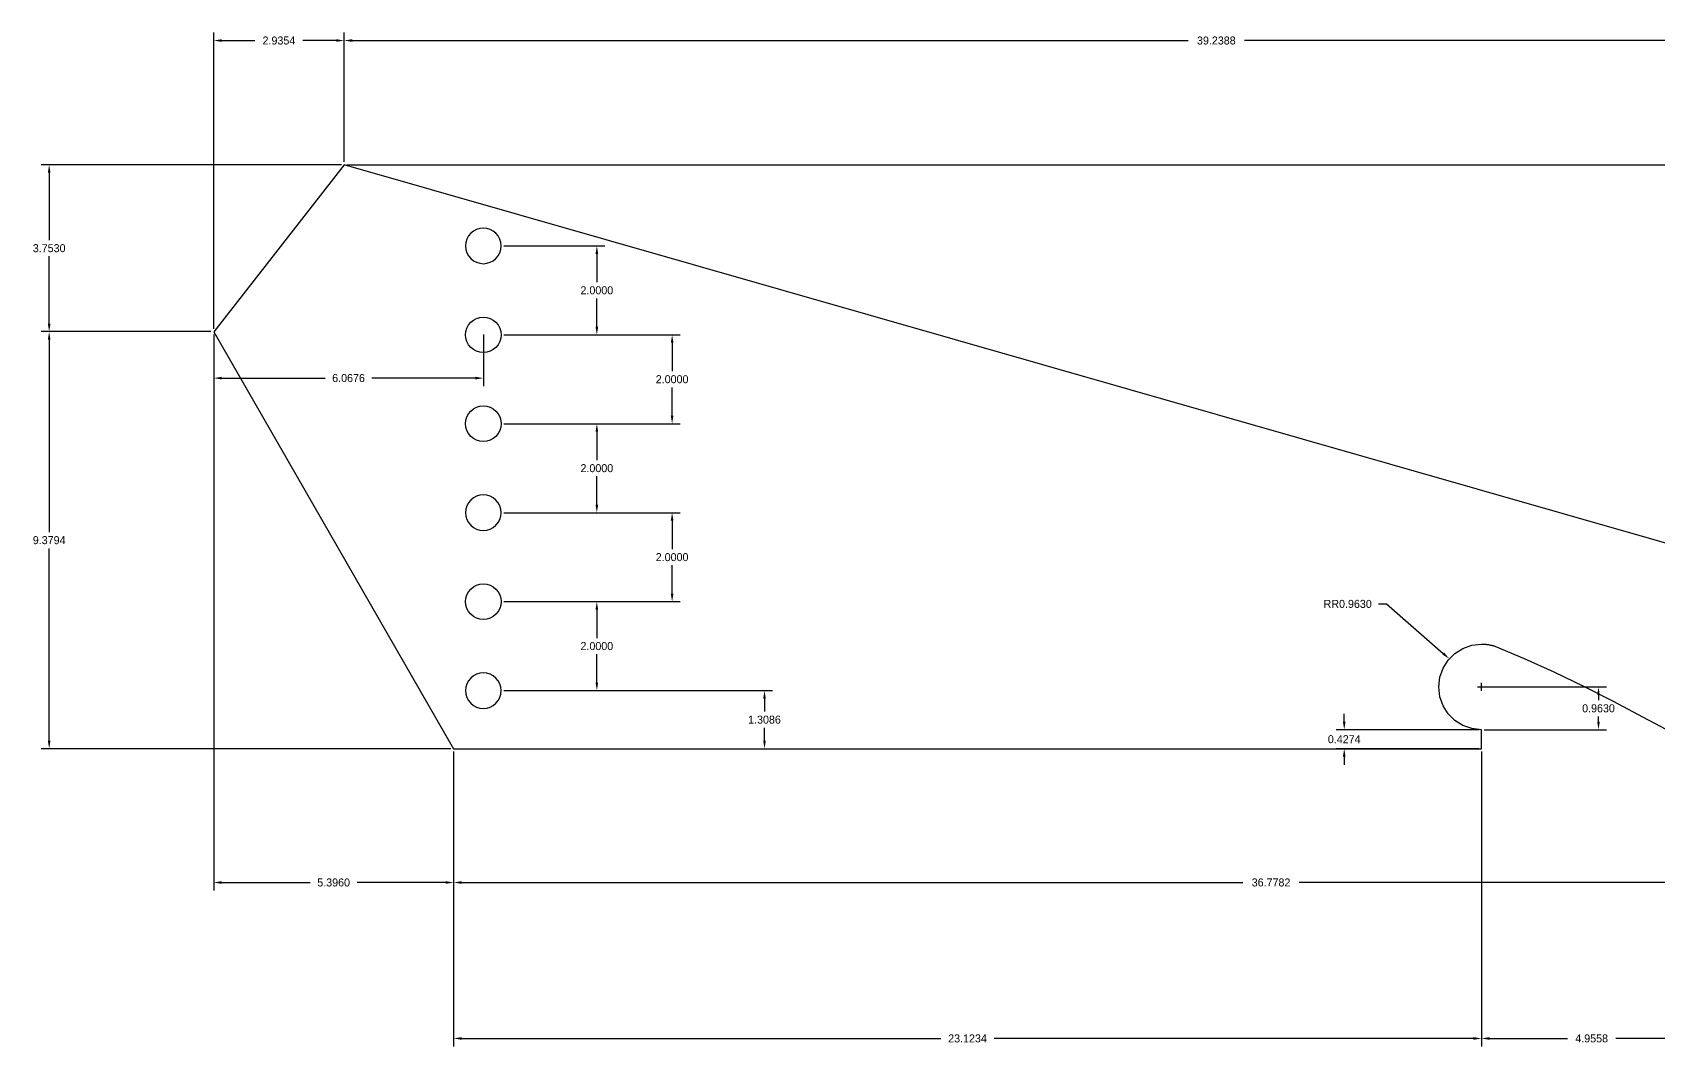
# Model space of a CAD drawing. Header units: millimetres. Extents: x -53 to 104, y -220 to 130.
# Drawn here: x -10.11 to 26.46, y -165.68 to -142.88 of the extents above; entities that cross this region are included whole.
import ezdxf

# ---------------------------------------------------------------- set-up
doc = ezdxf.new("R2010")
doc.units = ezdxf.units.MM
doc.header["$MEASUREMENT"] = 0
doc.layers.add('Standard', color=18, linetype='Continuous', true_color=0x000000)
doc.dimstyles.get("Standard").update_dxf_attribs({"dimtxt": 0.18, "dimasz": 0.18, "dimexe": 0.18, "dimexo": 0.0625, "dimgap": 0.09, "dimtad": 0, "dimtih": 1, "dimtoh": 1, "dimdec": 4, "dimzin": 0, "dimdsep": 46, "dimtxsty": 'Standard', "dimcen": 0.09, "dimadec": 0, "dimazin": 0, "dimtfac": 1, "dimtdec": 4, "dimtofl": 0, "dimtmove": 0, "dimatfit": 3, "dimfxl": 1, "dimtolj": 1, "dimtzin": 0, "dimarcsym": 0})

# ---------------------------------------------------------------- blocks, each defined once
blk = doc.blocks.new('*D42')
at = {"layer": 'Defpoints', "color": 0}
for p in [(22.481, -157.594), (22.481, -158.557), (25.113, -158.557)]:
    blk.add_point(p, dxfattribs=at)
at = {"layer": 'Standard', "color": 0, "lineweight": -2}
for p, q in [((22.544, -157.594), (25.293, -157.594)), ((25.113, -157.774), (25.113, -157.894)), ((25.113, -158.377), (25.113, -158.258)), ((22.544, -158.557), (25.293, -158.557))]:
    blk.add_line(p, q, dxfattribs=at)
at = {"layer": 'Standard', "color": 0}
for points in [[(25.143, -157.774), (25.083, -157.774), (25.113, -157.594)], [(25.083, -158.377), (25.143, -158.377), (25.113, -158.557)]]:
    blk.add_solid(points, dxfattribs=at)
at = {"layer": 'Standard', "color": 0, "insert": (25.113, -158.076), "char_height": 0.18, "attachment_point": 5}
blk.add_mtext('\\A1;0.9630', dxfattribs=at)
blk = doc.blocks.new('*D43')
at = {"layer": 'Defpoints', "color": 0}
for p in [(21.756, -156.961), (22.481, -157.594)]:
    blk.add_point(p, dxfattribs=at)
at = {"layer": 'Standard', "color": 0, "lineweight": -2}
for p, q in [((20.163, -155.728), (20.343, -155.728)), ((20.343, -155.728), (21.62, -156.843))]:
    blk.add_line(p, q, dxfattribs=at)
at = {"layer": 'Standard', "color": 0}
for p, q in [((22.391, -157.594), (22.571, -157.594)), ((22.481, -157.684), (22.481, -157.504))]:
    blk.add_line(p, q, dxfattribs=at)
blk.add_solid([(21.6, -156.865), (21.64, -156.82), (21.756, -156.961)], dxfattribs=at)
at = {"layer": 'Standard', "color": 0, "insert": (19.471, -155.728), "char_height": 0.18, "attachment_point": 5}
blk.add_mtext('\\A1;RR0.9630', dxfattribs=at)
blk = doc.blocks.new('*D44')
at = {"layer": 'Defpoints', "color": 0}
for p in [(19.393, -158.557), (22.481, -158.557), (22.481, -158.985)]:
    blk.add_point(p, dxfattribs=at)
at = {"layer": 'Standard', "color": 0, "lineweight": -2}
for p, q in [((19.393, -158.377), (19.393, -158.197)), ((22.419, -158.557), (19.213, -158.557)), ((22.419, -158.985), (19.213, -158.985)), ((19.393, -159.165), (19.393, -159.345))]:
    blk.add_line(p, q, dxfattribs=at)
at = {"layer": 'Standard', "color": 0}
for points in [[(19.363, -158.377), (19.423, -158.377), (19.393, -158.557)], [(19.423, -159.165), (19.363, -159.165), (19.393, -158.985)]]:
    blk.add_solid(points, dxfattribs=at)
at = {"layer": 'Standard', "color": 0, "insert": (19.393, -158.771), "char_height": 0.18, "attachment_point": 5}
blk.add_mtext('\\A1;0.4274', dxfattribs=at)
blk = doc.blocks.new('*D46')
at = {"layer": 'Defpoints', "color": 0}
for p in [(22.481, -158.985), (27.437, -158.985), (27.437, -165.499)]:
    blk.add_point(p, dxfattribs=at)
at = {"layer": 'Standard', "color": 0, "lineweight": -2}
for p, q in [((22.481, -159.047), (22.481, -165.679)), ((27.437, -159.047), (27.437, -165.679)), ((22.661, -165.499), (24.416, -165.499)), ((27.257, -165.499), (25.502, -165.499))]:
    blk.add_line(p, q, dxfattribs=at)
at = {"layer": 'Standard', "color": 0}
for points in [[(22.661, -165.469), (22.661, -165.529), (22.481, -165.499)], [(27.257, -165.529), (27.257, -165.469), (27.437, -165.499)]]:
    blk.add_solid(points, dxfattribs=at)
at = {"layer": 'Standard', "color": 0, "insert": (24.959, -165.499), "char_height": 0.18, "attachment_point": 5}
blk.add_mtext('\\A1;4.9558', dxfattribs=at)
blk = doc.blocks.new('*D47')
at = {"layer": 'Defpoints', "color": 0}
for p in [(-0.642, -158.985), (22.481, -158.985), (22.481, -165.499)]:
    blk.add_point(p, dxfattribs=at)
at = {"layer": 'Standard', "color": 0, "lineweight": -2}
for p, q in [((-0.642, -159.047), (-0.642, -165.679)), ((22.481, -159.047), (22.481, -165.679)), ((-0.462, -165.499), (10.318, -165.499)), ((22.301, -165.499), (11.52, -165.499))]:
    blk.add_line(p, q, dxfattribs=at)
at = {"layer": 'Standard', "color": 0}
for points in [[(-0.462, -165.469), (-0.462, -165.529), (-0.642, -165.499)], [(22.301, -165.529), (22.301, -165.469), (22.481, -165.499)]]:
    blk.add_solid(points, dxfattribs=at)
at = {"layer": 'Standard', "color": 0, "insert": (10.919, -165.499), "char_height": 0.18, "attachment_point": 5}
blk.add_mtext('\\A1;23.1234', dxfattribs=at)
blk = doc.blocks.new('*D48')
at = {"layer": 'Defpoints', "color": 0}
for p in [(2.581, -157.676), (-0.642, -158.985), (6.352, -158.985)]:
    blk.add_point(p, dxfattribs=at)
at = {"layer": 'Standard', "color": 0, "lineweight": -2}
for p, q in [((2.644, -157.676), (6.532, -157.676)), ((6.352, -157.856), (6.352, -158.149)), ((6.352, -158.805), (6.352, -158.512)), ((-0.58, -158.985), (6.532, -158.985))]:
    blk.add_line(p, q, dxfattribs=at)
at = {"layer": 'Standard', "color": 0}
for points in [[(6.382, -157.856), (6.322, -157.856), (6.352, -157.676)], [(6.322, -158.805), (6.382, -158.805), (6.352, -158.985)]]:
    blk.add_solid(points, dxfattribs=at)
at = {"layer": 'Standard', "color": 0, "insert": (6.352, -158.331), "char_height": 0.18, "attachment_point": 5}
blk.add_mtext('\\A1;1.3086', dxfattribs=at)
blk = doc.blocks.new('*D49')
at = {"layer": 'Defpoints', "color": 0}
for p in [(2.122, -149.676), (4.274, -149.676), (2.122, -151.676)]:
    blk.add_point(p, dxfattribs=at)
at = {"layer": 'Standard', "color": 0, "lineweight": -2}
for p, q in [((2.184, -149.676), (4.454, -149.676)), ((4.274, -149.856), (4.274, -150.494)), ((4.274, -151.496), (4.274, -150.858)), ((2.184, -151.676), (4.454, -151.676))]:
    blk.add_line(p, q, dxfattribs=at)
at = {"layer": 'Standard', "color": 0}
for points in [[(4.304, -149.856), (4.244, -149.856), (4.274, -149.676)], [(4.244, -151.496), (4.304, -151.496), (4.274, -151.676)]]:
    blk.add_solid(points, dxfattribs=at)
at = {"layer": 'Standard', "color": 0, "insert": (4.274, -150.676), "char_height": 0.18, "attachment_point": 5}
blk.add_mtext('\\A1;2.0000', dxfattribs=at)
blk = doc.blocks.new('*D50')
at = {"layer": 'Defpoints', "color": 0}
for p in [(2.122, -153.676), (4.274, -153.676), (2.122, -155.676)]:
    blk.add_point(p, dxfattribs=at)
at = {"layer": 'Standard', "color": 0, "lineweight": -2}
for p, q in [((2.184, -153.676), (4.454, -153.676)), ((4.274, -153.856), (4.274, -154.494)), ((4.274, -155.496), (4.274, -154.858)), ((2.184, -155.676), (4.454, -155.676))]:
    blk.add_line(p, q, dxfattribs=at)
at = {"layer": 'Standard', "color": 0}
for points in [[(4.304, -153.856), (4.244, -153.856), (4.274, -153.676)], [(4.244, -155.496), (4.304, -155.496), (4.274, -155.676)]]:
    blk.add_solid(points, dxfattribs=at)
at = {"layer": 'Standard', "color": 0, "insert": (4.274, -154.676), "char_height": 0.18, "attachment_point": 5}
blk.add_mtext('\\A1;2.0000', dxfattribs=at)
blk = doc.blocks.new('*D51')
at = {"layer": 'Defpoints', "color": 0}
for p in [(0.429, -155.676), (2.581, -155.676), (0.429, -157.676)]:
    blk.add_point(p, dxfattribs=at)
at = {"layer": 'Standard', "color": 0, "lineweight": -2}
for p, q in [((0.492, -155.676), (2.761, -155.676)), ((2.581, -155.856), (2.581, -156.494)), ((2.581, -157.496), (2.581, -156.858)), ((0.492, -157.676), (2.761, -157.676))]:
    blk.add_line(p, q, dxfattribs=at)
at = {"layer": 'Standard', "color": 0}
for points in [[(2.611, -155.856), (2.551, -155.856), (2.581, -155.676)], [(2.551, -157.496), (2.611, -157.496), (2.581, -157.676)]]:
    blk.add_solid(points, dxfattribs=at)
at = {"layer": 'Standard', "color": 0, "insert": (2.581, -156.676), "char_height": 0.18, "attachment_point": 5}
blk.add_mtext('\\A1;2.0000', dxfattribs=at)
blk = doc.blocks.new('*D52')
at = {"layer": 'Defpoints', "color": 0}
for p in [(0.429, -151.676), (2.581, -151.676), (0.429, -153.676)]:
    blk.add_point(p, dxfattribs=at)
at = {"layer": 'Standard', "color": 0, "lineweight": -2}
for p, q in [((0.492, -151.676), (2.761, -151.676)), ((2.581, -151.856), (2.581, -152.494)), ((2.581, -153.496), (2.581, -152.858)), ((0.492, -153.676), (2.761, -153.676))]:
    blk.add_line(p, q, dxfattribs=at)
at = {"layer": 'Standard', "color": 0}
for points in [[(2.611, -151.856), (2.551, -151.856), (2.581, -151.676)], [(2.551, -153.496), (2.611, -153.496), (2.581, -153.676)]]:
    blk.add_solid(points, dxfattribs=at)
at = {"layer": 'Standard', "color": 0, "insert": (2.581, -152.676), "char_height": 0.18, "attachment_point": 5}
blk.add_mtext('\\A1;2.0000', dxfattribs=at)
blk = doc.blocks.new('*D53')
at = {"layer": 'Defpoints', "color": 0}
for p in [(0.429, -147.676), (2.581, -147.676), (0.429, -149.676)]:
    blk.add_point(p, dxfattribs=at)
at = {"layer": 'Standard', "color": 0, "lineweight": -2}
for p, q in [((0.492, -147.676), (2.761, -147.676)), ((2.581, -147.856), (2.581, -148.494)), ((2.581, -149.496), (2.581, -148.858)), ((0.492, -149.676), (2.761, -149.676))]:
    blk.add_line(p, q, dxfattribs=at)
at = {"layer": 'Standard', "color": 0}
for points in [[(2.611, -147.856), (2.551, -147.856), (2.581, -147.676)], [(2.551, -149.496), (2.611, -149.496), (2.581, -149.676)]]:
    blk.add_solid(points, dxfattribs=at)
at = {"layer": 'Standard', "color": 0, "insert": (2.581, -148.676), "char_height": 0.18, "attachment_point": 5}
blk.add_mtext('\\A1;2.0000', dxfattribs=at)
blk = doc.blocks.new('*D54')
at = {"layer": 'Defpoints', "color": 0}
for p in [(-6.038, -149.605), (0.029, -149.605), (0.029, -150.65)]:
    blk.add_point(p, dxfattribs=at)
at = {"layer": 'Standard', "color": 0, "lineweight": -2}
for p, q in [((-6.038, -149.668), (-6.038, -150.83)), ((0.029, -149.668), (0.029, -150.83)), ((-5.858, -150.65), (-3.532, -150.65)), ((-0.151, -150.65), (-2.478, -150.65))]:
    blk.add_line(p, q, dxfattribs=at)
at = {"layer": 'Standard', "color": 0}
for points in [[(-5.858, -150.62), (-5.858, -150.68), (-6.038, -150.65)], [(-0.151, -150.68), (-0.151, -150.62), (0.029, -150.65)]]:
    blk.add_solid(points, dxfattribs=at)
at = {"layer": 'Standard', "color": 0, "insert": (-3.005, -150.65), "char_height": 0.18, "attachment_point": 5}
blk.add_mtext('\\A1;6.0676', dxfattribs=at)
blk = doc.blocks.new('*D55')
at = {"layer": 'Defpoints', "color": 0}
for p in [(-3.103, -145.852), (36.136, -157.085), (39.427, -157.085)]:
    blk.add_point(p, dxfattribs=at)
at = {"layer": 'Standard', "color": 0, "lineweight": -2}
for p, q in [((-3.04, -145.852), (39.607, -145.852)), ((39.427, -146.032), (39.427, -151.287)), ((39.427, -156.905), (39.427, -151.651)), ((36.198, -157.085), (39.607, -157.085))]:
    blk.add_line(p, q, dxfattribs=at)
at = {"layer": 'Standard', "color": 0}
for points in [[(39.457, -146.032), (39.397, -146.032), (39.427, -145.852)], [(39.397, -156.905), (39.457, -156.905), (39.427, -157.085)]]:
    blk.add_solid(points, dxfattribs=at)
at = {"layer": 'Standard', "color": 0, "insert": (39.427, -151.469), "char_height": 0.18, "attachment_point": 5}
blk.add_mtext('\\A1;11.2323', dxfattribs=at)
blk = doc.blocks.new('*D56')
at = {"layer": 'Defpoints', "color": 0}
for p in [(36.136, -143.059), (-3.103, -145.852), (36.136, -157.085)]:
    blk.add_point(p, dxfattribs=at)
at = {"layer": 'Standard', "color": 0, "lineweight": -2}
for p, q in [((-3.103, -145.79), (-3.103, -142.879)), ((36.136, -157.022), (36.136, -142.879)), ((-2.923, -143.059), (15.885, -143.059)), ((35.956, -143.059), (17.148, -143.059))]:
    blk.add_line(p, q, dxfattribs=at)
at = {"layer": 'Standard', "color": 0}
for points in [[(-2.923, -143.029), (-2.923, -143.089), (-3.103, -143.059)], [(35.956, -143.089), (35.956, -143.029), (36.136, -143.059)]]:
    blk.add_solid(points, dxfattribs=at)
at = {"layer": 'Standard', "color": 0, "insert": (16.516, -143.059), "char_height": 0.18, "attachment_point": 5}
blk.add_mtext('\\A1;39.2388', dxfattribs=at)
blk = doc.blocks.new('*D57')
at = {"layer": 'Defpoints', "color": 0}
for p in [(-3.103, -143.059), (-3.103, -145.852), (-6.038, -149.605)]:
    blk.add_point(p, dxfattribs=at)
at = {"layer": 'Standard', "color": 0, "lineweight": -2}
for p, q in [((-6.038, -149.543), (-6.038, -142.879)), ((-3.103, -145.79), (-3.103, -142.879)), ((-5.858, -143.059), (-5.112, -143.059)), ((-3.283, -143.059), (-4.03, -143.059))]:
    blk.add_line(p, q, dxfattribs=at)
at = {"layer": 'Standard', "color": 0}
for points in [[(-5.858, -143.029), (-5.858, -143.089), (-6.038, -143.059)], [(-3.283, -143.089), (-3.283, -143.029), (-3.103, -143.059)]]:
    blk.add_solid(points, dxfattribs=at)
at = {"layer": 'Standard', "color": 0, "insert": (-4.571, -143.059), "char_height": 0.18, "attachment_point": 5}
blk.add_mtext('\\A1;2.9354', dxfattribs=at)
blk = doc.blocks.new('*D58')
at = {"layer": 'Defpoints', "color": 0}
for p in [(-9.739, -145.852), (-3.103, -145.852), (-6.038, -149.605)]:
    blk.add_point(p, dxfattribs=at)
at = {"layer": 'Standard', "color": 0, "lineweight": -2}
for p, q in [((-3.165, -145.852), (-9.919, -145.852)), ((-9.739, -146.032), (-9.739, -147.547)), ((-9.739, -149.425), (-9.739, -147.911)), ((-6.101, -149.605), (-9.919, -149.605))]:
    blk.add_line(p, q, dxfattribs=at)
at = {"layer": 'Standard', "color": 0}
for points in [[(-9.709, -146.032), (-9.769, -146.032), (-9.739, -145.852)], [(-9.769, -149.425), (-9.709, -149.425), (-9.739, -149.605)]]:
    blk.add_solid(points, dxfattribs=at)
at = {"layer": 'Standard', "color": 0, "insert": (-9.739, -147.729), "char_height": 0.18, "attachment_point": 5}
blk.add_mtext('\\A1;3.7530', dxfattribs=at)
blk = doc.blocks.new('*D59')
at = {"layer": 'Defpoints', "color": 0}
for p in [(-6.038, -149.605), (-0.642, -158.985), (-0.642, -161.992)]:
    blk.add_point(p, dxfattribs=at)
at = {"layer": 'Standard', "color": 0, "lineweight": -2}
for p, q in [((-6.038, -149.668), (-6.038, -162.172)), ((-0.642, -159.047), (-0.642, -162.172)), ((-5.858, -161.992), (-3.867, -161.992)), ((-0.822, -161.992), (-2.813, -161.992))]:
    blk.add_line(p, q, dxfattribs=at)
at = {"layer": 'Standard', "color": 0}
for points in [[(-5.858, -161.962), (-5.858, -162.022), (-6.038, -161.992)], [(-0.822, -162.022), (-0.822, -161.962), (-0.642, -161.992)]]:
    blk.add_solid(points, dxfattribs=at)
at = {"layer": 'Standard', "color": 0, "insert": (-3.34, -161.992), "char_height": 0.18, "attachment_point": 5}
blk.add_mtext('\\A1;5.3960', dxfattribs=at)
blk = doc.blocks.new('*D60')
at = {"layer": 'Defpoints', "color": 0}
for p in [(-9.739, -149.605), (-6.038, -149.605), (-0.642, -158.985)]:
    blk.add_point(p, dxfattribs=at)
at = {"layer": 'Standard', "color": 0, "lineweight": -2}
for p, q in [((-6.101, -149.605), (-9.919, -149.605)), ((-9.739, -149.785), (-9.739, -154.111)), ((-9.739, -158.805), (-9.739, -154.479)), ((-0.705, -158.985), (-9.919, -158.985))]:
    blk.add_line(p, q, dxfattribs=at)
at = {"layer": 'Standard', "color": 0}
for points in [[(-9.709, -149.785), (-9.769, -149.785), (-9.739, -149.605)], [(-9.769, -158.805), (-9.709, -158.805), (-9.739, -158.985)]]:
    blk.add_solid(points, dxfattribs=at)
at = {"layer": 'Standard', "color": 0, "insert": (-9.739, -154.295), "char_height": 0.18, "attachment_point": 5}
blk.add_mtext('\\A1;9.3794', dxfattribs=at)
blk = doc.blocks.new('*D62')
at = {"layer": 'Defpoints', "color": 0}
for p in [(-0.642, -158.985), (36.136, -158.985), (36.136, -161.992)]:
    blk.add_point(p, dxfattribs=at)
at = {"layer": 'Standard', "color": 0, "lineweight": -2}
for p, q in [((-0.642, -159.047), (-0.642, -162.172)), ((36.136, -159.047), (36.136, -162.172)), ((-0.462, -161.992), (17.115, -161.992)), ((35.956, -161.992), (18.378, -161.992))]:
    blk.add_line(p, q, dxfattribs=at)
at = {"layer": 'Standard', "color": 0}
for points in [[(-0.462, -161.962), (-0.462, -162.022), (-0.642, -161.992)], [(35.956, -162.022), (35.956, -161.962), (36.136, -161.992)]]:
    blk.add_solid(points, dxfattribs=at)
at = {"layer": 'Standard', "color": 0, "insert": (17.747, -161.992), "char_height": 0.18, "attachment_point": 5}
blk.add_mtext('\\A1;36.7782', dxfattribs=at)

msp = doc.modelspace()

# ---------------------------------------------------------------- linework, layer by layer
at = {"color": 54, "true_color": 0xb1941a}
for points in [[(36.13578, -157.08484), (-3.10298, -145.85249), (-6.0384, -149.60545), (-0.64242, -158.98485), (22.481, -158.98485), (22.481, -158.55745), (22.26035, -158.532), (22.05771, -158.45949), (21.87889, -158.34573), (21.72971, -158.19655), (21.61596, -158.01775), (21.54346, -157.81511), (21.518, -157.59445), (21.54346, -157.37379), (21.61596, -157.17114), (21.72971, -156.99234), (21.87889, -156.84315), (22.05771, -156.7294), (22.26035, -156.65689), (22.481, -156.63144), (22.49537, -156.63136), (22.50974, -156.63153), (22.5241, -156.63193), (22.53845, -156.63255), (22.55279, -156.63341), (22.56712, -156.63449), (22.58143, -156.63582), (22.59571, -156.63737), (22.60997, -156.63914), (22.62419, -156.64116), (22.63838, -156.6434), (22.65253, -156.64587), (22.66665, -156.64856), (22.68072, -156.65149), (22.69474, -156.65463), (22.7087, -156.65802), (22.72261, -156.66162), (22.72428, -156.66208), (22.7267, -156.66275), (22.73117, -156.66399), (22.73645, -156.66544), (22.75024, -156.66949), (22.76395, -156.67377), (22.77761, -156.67825)], [(-0.25361, -147.39345), (-0.30335, -147.45406), (-0.34032, -147.52322), (-0.36308, -147.59825), (-0.37076, -147.67628), (-0.36308, -147.75433), (-0.34032, -147.82936), (-0.30335, -147.89851), (-0.25361, -147.95914), (-0.19299, -148.00888), (-0.12384, -148.04584), (-0.0488, -148.0686), (0.02923, -148.07629), (0.10727, -148.0686), (0.18231, -148.04584), (0.25146, -148.00888), (0.31208, -147.95914), (0.36182, -147.89851), (0.39879, -147.82936), (0.42155, -147.75432), (0.42923, -147.67628), (0.42155, -147.59825), (0.39879, -147.52322), (0.36182, -147.45406), (0.31208, -147.39345), (0.25146, -147.3437), (0.18231, -147.30673), (0.10727, -147.28398), (0.02923, -147.27629), (-0.0488, -147.28398), (-0.12384, -147.30673), (-0.19299, -147.3437), (-0.25361, -147.39345)], [(-0.0488, -149.28398), (0.02923, -149.27629), (0.10727, -149.28398), (0.18231, -149.30673), (0.25146, -149.3437), (0.31208, -149.39345), (0.36182, -149.45406), (0.39879, -149.52322), (0.42155, -149.59825), (0.42923, -149.67628), (0.42155, -149.75432), (0.39879, -149.82936), (0.36182, -149.89851), (0.31208, -149.95914), (0.25146, -150.00888), (0.18231, -150.04584), (0.10727, -150.0686), (0.02923, -150.07629), (-0.0488, -150.0686), (-0.12384, -150.04584), (-0.19299, -150.00888), (-0.25361, -149.95914), (-0.30335, -149.89851), (-0.34032, -149.82936), (-0.36308, -149.75433), (-0.37077, -149.67628), (-0.36308, -149.59825), (-0.34032, -149.52322), (-0.30335, -149.45406), (-0.25361, -149.39345), (-0.19299, -149.3437), (-0.12384, -149.30673), (-0.0488, -149.28398)], [(-0.193, -151.3437), (-0.12384, -151.30673), (-0.0488, -151.28398), (0.02923, -151.27629), (0.10727, -151.28398), (0.18231, -151.30673), (0.25146, -151.3437), (0.31208, -151.39345), (0.36182, -151.45406), (0.39878, -151.52322), (0.42155, -151.59825), (0.42923, -151.67628), (0.42155, -151.75432), (0.39879, -151.82936), (0.36182, -151.89851), (0.31208, -151.95914), (0.25146, -152.00888), (0.18231, -152.04584), (0.10727, -152.0686), (0.02923, -152.07629), (-0.0488, -152.0686), (-0.12384, -152.04584), (-0.19299, -152.00888), (-0.25361, -151.95914), (-0.30335, -151.89851), (-0.34032, -151.82936), (-0.36308, -151.75433), (-0.37077, -151.67628), (-0.36308, -151.59825), (-0.34032, -151.52322), (-0.30335, -151.45406), (-0.25361, -151.39345), (-0.193, -151.3437)], [(-0.12384, -153.30673), (-0.193, -153.3437), (-0.25361, -153.39345), (-0.30335, -153.45406), (-0.34032, -153.52322), (-0.36308, -153.59825), (-0.37077, -153.67628), (-0.36308, -153.75433), (-0.34032, -153.82936), (-0.30335, -153.89851), (-0.25361, -153.95914), (-0.193, -154.00888), (-0.12384, -154.04584), (-0.0488, -154.0686), (0.02923, -154.07629), (0.10727, -154.0686), (0.18231, -154.04584), (0.25146, -154.00888), (0.31208, -153.95914), (0.36182, -153.89851), (0.39878, -153.82936), (0.42155, -153.75433), (0.42923, -153.67628), (0.42155, -153.59825), (0.39878, -153.52322), (0.36182, -153.45406), (0.31208, -153.39345), (0.25146, -153.3437), (0.18231, -153.30673), (0.10727, -153.28398), (0.02923, -153.27629), (-0.0488, -153.28398), (-0.12384, -153.30673)], [(-0.12384, -155.30673), (-0.0488, -155.28398), (0.02923, -155.27629), (0.10727, -155.28398), (0.18231, -155.30673), (0.25146, -155.3437), (0.31207, -155.39345), (0.36182, -155.45406), (0.39878, -155.52322), (0.42155, -155.59825), (0.42923, -155.67628), (0.42155, -155.75433), (0.39878, -155.82936), (0.36182, -155.89851), (0.31208, -155.95914), (0.25146, -156.00888), (0.18231, -156.04584), (0.10727, -156.0686), (0.02923, -156.07629), (-0.0488, -156.0686), (-0.12384, -156.04584), (-0.193, -156.00888), (-0.25361, -155.95914), (-0.30336, -155.89851), (-0.34032, -155.82936), (-0.36308, -155.75433), (-0.37077, -155.67628), (-0.36308, -155.59825), (-0.34032, -155.52322), (-0.30336, -155.45406), (-0.25361, -155.39345), (-0.193, -155.3437), (-0.12384, -155.30673)], [(22.77761, -156.67825), (23.44321, -156.95325), (24.10881, -157.25342), (24.77442, -157.57454), (25.44002, -157.91245), (26.10562, -158.26291), (26.77123, -158.62178)], [(-0.0488, -158.0686), (0.02923, -158.07629), (0.10727, -158.0686), (0.18231, -158.04584), (0.25146, -158.00888), (0.31207, -157.95914), (0.36182, -157.89851), (0.39878, -157.82936), (0.42155, -157.75432), (0.42923, -157.67628), (0.42155, -157.59825), (0.39878, -157.52322), (0.36182, -157.45406), (0.31207, -157.39345), (0.25146, -157.3437), (0.18231, -157.30673), (0.10727, -157.28398), (0.02923, -157.27629), (-0.0488, -157.28398), (-0.12384, -157.30673), (-0.193, -157.3437), (-0.25361, -157.39345), (-0.30336, -157.45406), (-0.34032, -157.52321), (-0.36308, -157.59825), (-0.37077, -157.67628), (-0.36308, -157.75432), (-0.34032, -157.82936), (-0.30336, -157.89851), (-0.25361, -157.95914), (-0.193, -158.00888), (-0.12384, -158.04584), (-0.0488, -158.0686)]]:
    msp.add_lwpolyline(points, dxfattribs=at)

# ---------------------------------------------------------------- dimensions: what is measured, and where the dimension line sits
at = {"layer": 'Standard'}
for base, p1, p2, picture, middle in [((-3.10298, -143.05861), (-6.0384, -149.60545), (-3.10298, -145.85249), '*D57', (-4.57069, -143.05861)), ((36.13578, -143.05861), (-3.10298, -145.85249), (36.13578, -157.08484), '*D56', (16.5164, -143.05861)), ((0.02923, -150.6502), (-6.0384, -149.60545), (0.02923, -149.60545), '*D54', (-3.00458, -150.6502)), ((-0.64242, -161.99215), (-6.0384, -149.60545), (-0.64242, -158.98485), '*D59', (-3.34041, -161.99215)), ((22.481, -165.49924), (-0.64242, -158.98485), (22.481, -158.98485), '*D47', (10.91929, -165.49924)), ((36.13578, -161.99215), (-0.64242, -158.98485), (36.13578, -158.98485), '*D62', (17.74668, -161.99215)), ((27.43683, -165.49924), (22.481, -158.98485), (27.43683, -158.98485), '*D46', (24.95892, -165.49924))]:
    dim = msp.add_linear_dim(base=base, p1=p1, p2=p2, dimstyle='Standard', dxfattribs=at)
    dim.commit()
    dim.dimension.update_dxf_attribs({"geometry": picture, "text_midpoint": middle})
for base, p1, p2, picture, middle in [((-9.73877, -145.85249), (-6.0384, -149.60545), (-3.10298, -145.85249), '*D58', (-9.73877, -147.72897)), ((39.427352, -157.084839), (-3.102984, -145.852493), (36.13578, -157.084839), '*D55', (39.427352, -151.468666)), ((2.5812, -147.67628), (0.42923, -149.67628), (0.42923, -147.67628), '*D53', (2.5812, -148.67628)), ((-9.73877, -149.60545), (-0.64242, -158.98485), (-6.0384, -149.60545), '*D60', (-9.73877, -154.29515)), ((4.27366, -149.67628), (2.1217, -151.67628), (2.1217, -149.67628), '*D49', (4.27366, -150.67628)), ((2.5812, -151.67628), (0.42923, -153.67628), (0.42923, -151.67628), '*D52', (2.5812, -152.67628)), ((4.27366, -153.67628), (2.1217, -155.67628), (2.1217, -153.67628), '*D50', (4.27366, -154.67628)), ((2.5812, -155.67628), (0.42923, -157.67628), (0.42923, -155.67628), '*D51', (2.5812, -156.67628)), ((25.11257, -158.55745), (22.481, -157.59444), (22.481, -158.55745), '*D42', (25.11257, -158.07595)), ((6.35228, -158.98485), (2.5812, -157.67628), (-0.64242, -158.98485), '*D48', (6.35228, -158.33057)), ((19.39311, -158.55745), (22.481, -158.98485), (22.481, -158.55745), '*D44', (19.39311, -158.77115))]:
    dim = msp.add_linear_dim(base=base, p1=p1, p2=p2, angle=90, dimstyle='Standard', dxfattribs=at)
    dim.commit()
    dim.dimension.update_dxf_attribs({"geometry": picture, "text_midpoint": middle})
dim = msp.add_radius_dim(center=(22.481, -157.59444), mpoint=(21.75558, -156.96109), text='R<>', dimstyle='Standard', override={"dimtad": 0, "dimtofl": 0}, dxfattribs=at)
dim.commit()
dim.dimension.update_dxf_attribs({"geometry": '*D43', "text_midpoint": (19.47105, -155.72783), "dimtype": 164})

doc.saveas('drawing.dxf')
